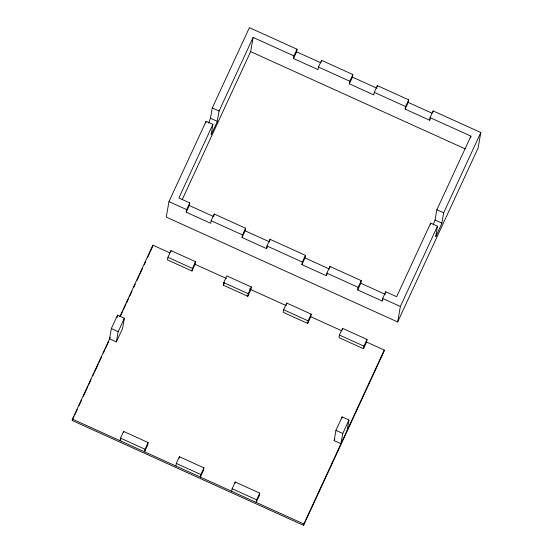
<?xml version="1.0" encoding="UTF-8"?>
<svg xmlns="http://www.w3.org/2000/svg" width="553" height="553" viewBox="0 0 553 553"><rect width="100%" height="100%" fill="white"/><g stroke="black" fill="none" stroke-linecap="round" stroke-linejoin="round"><path stroke-width="0.83" d="M111.367 328.503L117.554 315.12L124.363 318.21L122.559 328.544L116.365 341.927L109.563 338.844L111.367 328.503L118.231 331.682L124.363 318.21M348.943 419.997L342.812 433.476L335.941 430.386L342.141 416.914L348.943 419.997L347.139 430.338M366.577 342.037L363.48 348.722L338.982 337.62L339.431 335.035L342.528 328.344L367.026 339.452L366.577 342.037L384.273 350.056L384.038 351.411L303.583 525.35L72.194 420.474L72.429 419.119L110.247 337.351M117.139 317.512L117.554 315.12M116.365 341.927L118.169 331.586M152.642 246.534L152.884 245.179L169.806 252.852M148.114 442.545L145.024 449.236L144.568 451.815L147.665 445.13L148.114 442.545L123.616 431.437L120.519 438.128L120.07 440.713L120.754 439.227M123.388 432.729L123.616 431.437M293.961 55.929L253.129 37.424L219.092 111.015L217.108 121.964L211.108 134.856L212.905 124.397L206.096 121.314L168.962 201.589L166.259 217.094L397.648 321.97L478.096 148.031L480.806 132.526L433.165 110.932L430.075 117.623L429.619 120.208L405.121 109.1L405.57 106.522L408.667 99.83L377.36 85.639L374.263 92.33L373.814 94.916L349.316 83.807L349.766 81.222L352.862 74.537L321.556 60.346L318.459 67.037L318.01 69.623L293.512 58.514L293.961 55.929L297.058 49.245L249.417 27.65L212.283 107.932L210.451 118.411L208.605 123.036M167.932 257.304L167.483 259.889L191.981 270.991L195.078 264.306L195.527 261.721L171.029 250.613L167.932 257.304L192.43 268.412L191.981 270.991M170.801 251.905L171.029 250.613M267.548 246.362L266.511 248.594L242.014 237.486L245.11 230.801L245.56 228.216L214.253 214.025L211.163 220.716L210.707 223.301L186.209 212.193L186.658 209.615L189.755 202.923L178.868 197.988L212.905 124.397M186.209 212.193L189.306 205.509L189.755 202.923M205.82 122.904L206.096 121.314M214.032 215.317L214.253 214.025M175.875 466.006L176.324 463.421L179.421 456.73L203.919 467.838L203.469 470.423L200.373 477.108L200.829 474.529L203.919 467.838M179.193 458.022L179.421 456.73M182.179 199.668L250.647 51.636L253.129 37.424M223.288 285.182L223.737 282.597L226.834 275.906L251.332 287.014L250.882 289.599L247.785 296.284L223.288 285.182L224.318 282.949M242.014 237.486L242.463 234.907L245.56 228.216M247.785 296.284L248.235 293.705L251.332 287.014M293.512 58.514L296.602 51.823L297.058 49.245M266.511 248.594L266.968 246.009L270.058 239.318L305.45 255.362L305 257.94L301.903 264.631L326.401 275.74L327.093 274.253M269.836 240.61L270.058 239.318M231.679 491.299L232.136 488.714L235.225 482.022L259.723 493.131L259.274 495.716L256.184 502.407L256.633 499.822L259.723 493.131M235.004 483.315L235.225 482.022M321.328 61.639L321.556 60.346M283.627 309.742L283.177 312.327L307.675 323.429L310.772 316.738L311.221 314.159L286.724 303.051L283.627 309.742L308.125 320.844L307.675 323.429M286.495 304.344L286.724 303.051M301.903 264.631L302.353 262.046L305.45 255.362M349.316 83.807L352.413 77.116L352.862 74.537M326.401 275.74L326.858 273.154L329.947 266.463L361.254 280.654L360.805 283.24L357.708 289.924L382.213 301.032L382.897 299.546M329.726 267.756L329.947 266.463M377.132 86.932L377.36 85.639M303.583 525.35L303.818 523.995L384.273 350.056M342.3 329.636L342.528 328.344M357.708 289.924L358.157 287.346L361.254 280.654M342.756 433.379L340.952 443.713L334.143 440.63L335.947 430.296M341.858 418.503L342.141 416.914M363.48 348.722L363.936 346.143L367.026 339.452M405.121 109.1L408.218 102.416L408.667 99.83M382.213 301.032L382.662 298.447L385.752 291.756L396.646 296.691L430.683 223.101L437.485 226.184L435.695 236.643L436.061 236.138L441.778 223.488L443.672 212.808L480.806 132.526M385.531 293.049L385.752 291.756M432.944 112.224L433.165 110.932M397.648 321.97L400.358 306.466L437.485 226.184M430.4 224.691L430.683 223.101M433.193 224.822L435.031 220.198L436.87 209.718L470.907 136.128L430.075 117.623M470.617 137.801L470.907 136.128M119.718 316.89L152.884 245.179M72.194 420.474L74.005 416.561M74.731 414.992L77.268 409.503M79.079 405.591L81.616 400.102M83.427 396.183L87.775 386.782M88.501 385.22L91.038 379.731M92.849 375.812L94.3 372.681M95.026 371.111L98.289 364.061M99.015 362.491L101.545 357.01M103.363 353.091L104.807 349.959M105.533 348.39L108.796 341.339M120.395 316.268L122.566 311.567M123.291 309.998L125.828 304.516M126.554 302.947L128.725 298.247M129.45 296.678L131.987 291.196M133.798 287.277L135.25 284.145M137.061 280.226L139.238 275.525M139.964 273.956L142.501 268.475M144.312 264.555L145.757 261.424M147.568 257.504L152.282 247.315M192.43 268.412L195.527 261.721M308.125 320.844L311.221 314.159M429.619 120.208L430.656 117.976M334.143 440.63L334.835 439.144M296.602 51.823L321.106 62.931M352.413 77.116L376.911 88.224M408.218 102.416L431.948 113.171M318.459 67.037L349.766 81.222M374.263 92.33L405.57 106.522M250.647 51.636L465.28 148.916M212.283 107.932L219.092 111.015M436.87 209.718L443.672 212.808M210.479 118.266L217.288 121.349M435.066 220.059L441.868 223.142M189.306 205.509L213.804 216.61M245.11 230.801L269.608 241.903M305 257.94L329.498 269.048M360.805 283.24L385.303 294.341M168.962 201.589L186.658 209.615M211.163 220.716L242.463 234.907M266.968 246.009L302.353 262.046M326.858 273.154L358.157 287.346M382.662 298.447L400.358 306.466M195.078 264.306L226.384 278.491M249.348 288.901L286.267 305.636M310.772 316.738L342.079 330.929M223.737 282.597L248.235 293.705M339.431 335.035L363.936 346.143M120.519 438.128L145.024 449.236M176.324 463.421L200.829 474.529M232.136 488.714L256.633 499.822M72.429 419.119L303.818 523.995"/></g></svg>
